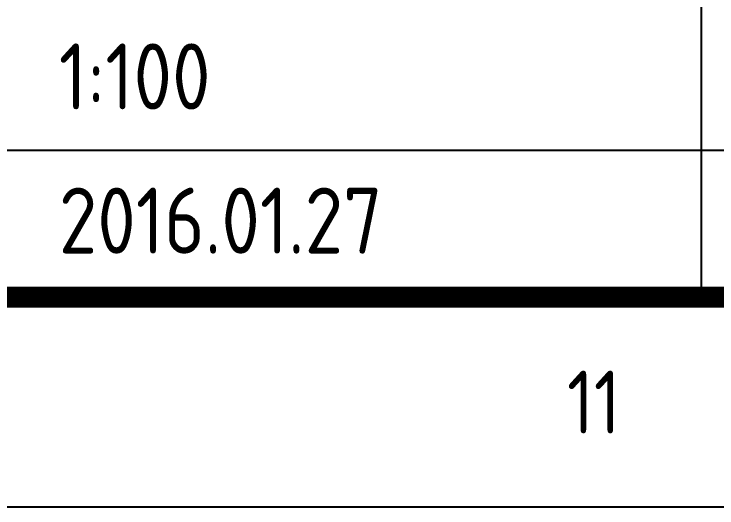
# Model space of a CAD drawing. Extents: x 93518 to 937116, y -359949 to 58022.
# Drawn here: x 839715 to 843066, y -188534 to -186178 of the extents above; entities that cross this region are included whole.
import ezdxf
from ezdxf.enums import TextEntityAlignment as Align

# ---------------------------------------------------------------- set-up
doc = ezdxf.new("R2010")
doc.units = 0
doc.header["$LTSCALE"] = 1000
doc.header["$MEASUREMENT"] = 0
doc.layers.get('0').update_dxf_attribs({"color": 8, "linetype": 'CONTINUOUS'})
doc.layers.add('PUB_TEXT', color=8, linetype='CONTINUOUS')
doc.styles.get("Standard").update_dxf_attribs({"font": 'GBENOR', "bigfont": 'GBCBIG'})

# ---------------------------------------------------------------- blocks, each defined once
blk = doc.blocks.new('GEDI_WK_A1')
at = {"color": 3}
for points, const_width in [([(0, 0), (841, 0), (841, 594), (0, 594)], 0.1), ([(25, 10), (831, 10), (831, 584), (25, 584)], 1)]:
    blk.add_lwpolyline(points, close=True, dxfattribs=dict(at, const_width=const_width))
blk.add_text('11', height=3, dxfattribs=at).set_placement((735.875, 5), align=Align.MIDDLE)
blk = doc.blocks.new('GEDI_TQ_2012')
at = {"color": 2}
for p, q in [((-90, 0), (-90, 40)), ((0, 7), (-180, 7))]:
    blk.add_line(p, q, dxfattribs=at)
at = {"color": 7}
blk.add_line((0, 0), (-180, 0), dxfattribs=at)

msp = doc.modelspace()

# ---------------------------------------------------------------- block references
at = {"xscale": 100, "yscale": 100, "zscale": 100}
for name, p in [('GEDI_WK_A1', (768891.4, -188528.9)), ('GEDI_TQ_2012', (851991.4, -187528.9))]:
    msp.add_blockref(name, p, dxfattribs=at)

# ---------------------------------------------------------------- texts
at = {"layer": 'PUB_TEXT'}
for s, p in [('1:100', (839928.1, -186633)), ('2016.01.27', (839928.1, -187320.7))]:
    msp.add_text(s, height=315, dxfattribs=at).set_placement(p)

doc.saveas('drawing.dxf')
